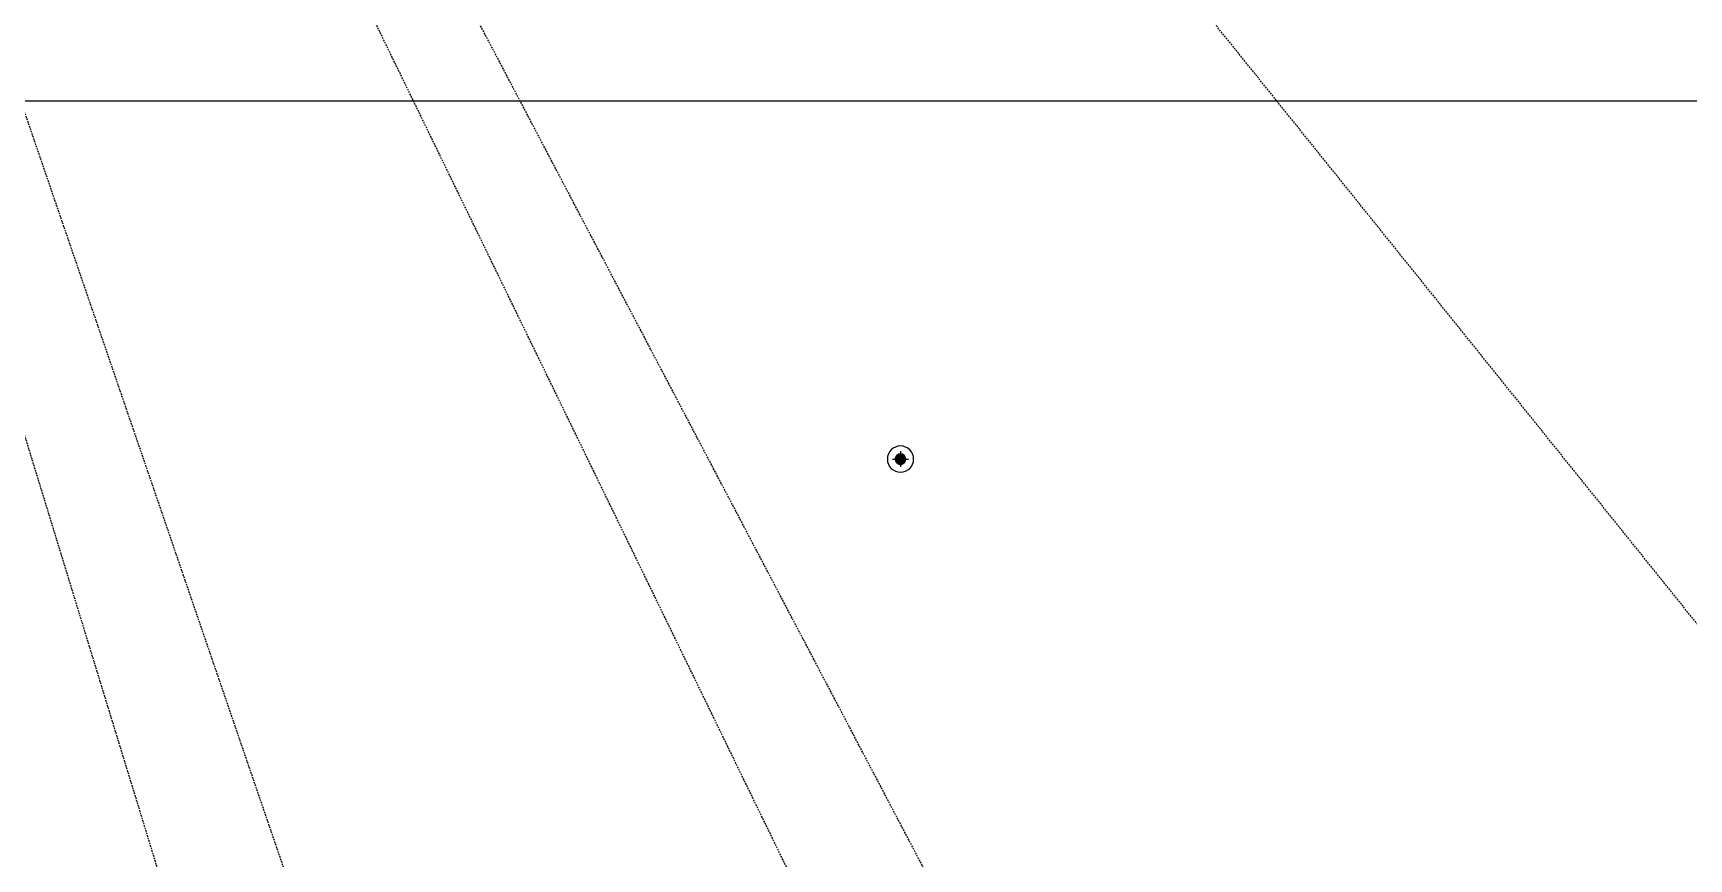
# Model space of a CAD drawing. Header units: millimetres. Extents: x 262481 to 2519995, y -394348 to 364571.
# Drawn here: x 1996884 to 2091445, y 165645 to 212825 of the extents above; entities that cross this region are included whole.
import ezdxf

# ---------------------------------------------------------------- set-up
doc = ezdxf.new("R2010")
doc.units = ezdxf.units.MM
doc.header["$LTSCALE"] = 65
doc.linetypes.add('XS-기초$0$HID', pattern=[2.3, 1.5, -0.8])
doc.layers.add('XS-기초$0$0-Phi600', color=1, linetype='Continuous')
for name, color, linetype, plot in [('XS-기초$0$000구조_체크사항', 5, 'Continuous', False), ('XS-기초$0$0106', 30, 'XS-기초$0$HID', False), ('XS-기초$0$DEFPOINT', 144, 'Continuous', False)]:
    doc.layers.add(name, color=color, linetype=linetype, plot=plot)

# ---------------------------------------------------------------- blocks, each defined once
blk = doc.blocks.new('XS-기초$0$p600')
at = {"layer": 'XS-기초$0$0-Phi600'}
h = blk.add_hatch(dxfattribs=at)
h.set_pattern_fill('DOTS', color=8, scale=40, style=0)
h.set_pattern_definition([(0, (251937.02, -326316.655), (31.75, 63.5), [0, -63.5])])
edge = h.paths.add_edge_path()
edge.add_line((300, 0), (0, 0))
edge.add_line((0, 0), (0, -300))
edge.add_ellipse((0, 0), major_axis=(212, 212), ratio=1, start_angle=225, end_angle=315)
edge = h.paths.add_edge_path()
edge.add_line((0, -300), (0, 0))
edge.add_line((0, 0), (-300, 0))
edge.add_ellipse((0, 0), major_axis=(-212, 212), ratio=1, start_angle=45, end_angle=135)
edge = h.paths.add_edge_path()
edge.add_ellipse((0, 0), major_axis=(212, 212), ratio=1, start_angle=45, end_angle=135)
edge.add_line((-300, 0), (0, 0))
edge.add_line((0, 0), (0, 300))
edge = h.paths.add_edge_path()
edge.add_line((0, 300), (0, 0))
edge.add_line((0, 0), (300, 0))
edge.add_ellipse((0, 0), major_axis=(-212, 212), ratio=1, start_angle=225, end_angle=315)
at = {"layer": 'XS-기초$0$0-Phi600', "color": 4}
for p, q in [((-450, 0), (450, 0)), ((0, -450), (0, 450))]:
    blk.add_line(p, q, dxfattribs=at)
at = {"layer": 'XS-기초$0$0-Phi600', "color": 3}
blk.add_circle((0, 0), 300, dxfattribs=at)
at = {"layer": 'XS-기초$0$000구조_체크사항', "color": 9, "ltscale": 3}
blk.add_circle((0, 0), 750, dxfattribs=at)

msp = doc.modelspace()

# ---------------------------------------------------------------- linework, layer by layer
at = {"layer": 'XS-기초$0$0106'}
for p in [(2051170.5, 48454.4), (2101691.5, 166909), (2052075.9, 140173.5), (2027308.1, 89004.1), (2117040.9, 33322.8)]:
    msp.add_line(p, (1942870.6, 364570.9), dxfattribs=at)
at = {"layer": 'XS-기초$0$DEFPOINT'}
msp.add_lwpolyline([(2174605.4, -15017.7), (1979605.4, -15017.7), (1979605.4, 208962.3), (2174605.4, 208962.3)], close=True, dxfattribs=at)

# ---------------------------------------------------------------- block references
at = {"layer": 'XS-기초$0$0-Phi600', "xscale": -1, "rotation": 180}
msp.add_blockref('XS-기초$0$p600', (2046419.2, 188486.1), dxfattribs=at)

doc.saveas('drawing.dxf')
